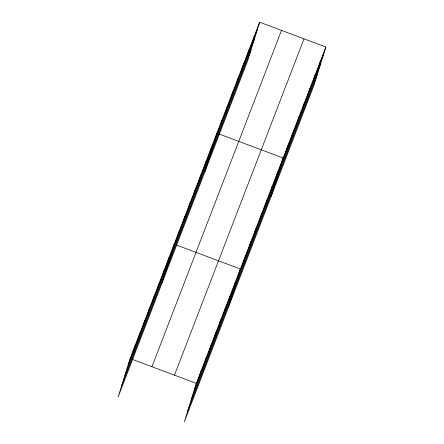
<?xml version="1.0" encoding="UTF-8"?>
<svg xmlns="http://www.w3.org/2000/svg" width="444" height="444" viewBox="0 0 444 444"><rect width="100%" height="100%" fill="white"/><g stroke="black" fill="none" stroke-linecap="round" stroke-linejoin="round"><path stroke-width="0.67" d="M133.067 352.059L135.004 345.832M137.962 339.349L139.899 333.122M142.857 326.645L144.794 320.418M147.747 313.941L149.689 307.714M152.642 301.232L154.584 295.005M157.537 288.528L159.474 282.301M162.432 275.818L164.369 269.597M167.327 263.114L169.264 256.887M162.188 282.628L174.159 244.183M177.561 236.535L179.504 230.308M182.906 222.66L184.848 216.433M188.25 208.785L190.193 202.558M193.595 194.91L195.538 188.689M198.94 181.041L200.882 174.814M204.284 167.166L206.221 160.939M209.629 153.291L211.566 147.064M204.939 171.634L216.911 133.189M220.318 125.541L222.255 119.319M225.663 111.672L227.6 105.444M231.002 97.797L232.945 91.569M236.347 83.922L238.289 77.694M241.691 70.047L243.634 63.819M247.036 56.172L248.979 49.95M252.381 42.302L254.318 36.075M259.662 22.2L247.691 60.645L118.137 396.98L130.109 358.536L259.662 22.2L325.863 47.02L313.891 85.464L184.338 421.8L196.309 383.355L325.863 47.02M199.262 376.878L201.204 370.651M204.157 364.169L206.099 357.942M209.052 351.465L210.994 345.238M213.947 338.761L215.884 332.534M218.842 326.051L220.779 319.824M223.737 313.347L225.674 307.12M228.632 300.638L230.569 294.416M233.522 287.934L235.464 281.707M228.383 307.448L240.359 269.003L176.729 245.144M243.762 261.355L245.704 255.128M249.106 247.48L251.043 241.253M254.451 233.605L256.388 227.378M259.796 219.736L261.732 213.509M265.14 205.861L267.077 199.633M270.485 191.986L272.422 185.758M275.829 178.111L277.766 171.883M271.134 196.453L283.111 158.008L218.842 133.916M286.513 150.366L288.456 144.139M291.858 136.491L293.8 130.264M297.203 122.616L299.145 116.389M302.547 108.741L304.484 102.514M307.892 94.866L309.829 88.639M313.236 80.997L315.173 74.77M318.581 67.122L320.518 60.895M128.172 364.763L257.725 28.427M124.858 375.396L254.412 39.055M121.451 386.347L251.004 50.011M151.959 366.727L281.513 30.392M174.464 375.163L304.018 38.828M194.372 389.582L323.926 53.247M191.059 400.216L320.612 63.881M187.646 411.166L317.199 74.831M132.678 359.501L196.309 383.355"/></g></svg>
